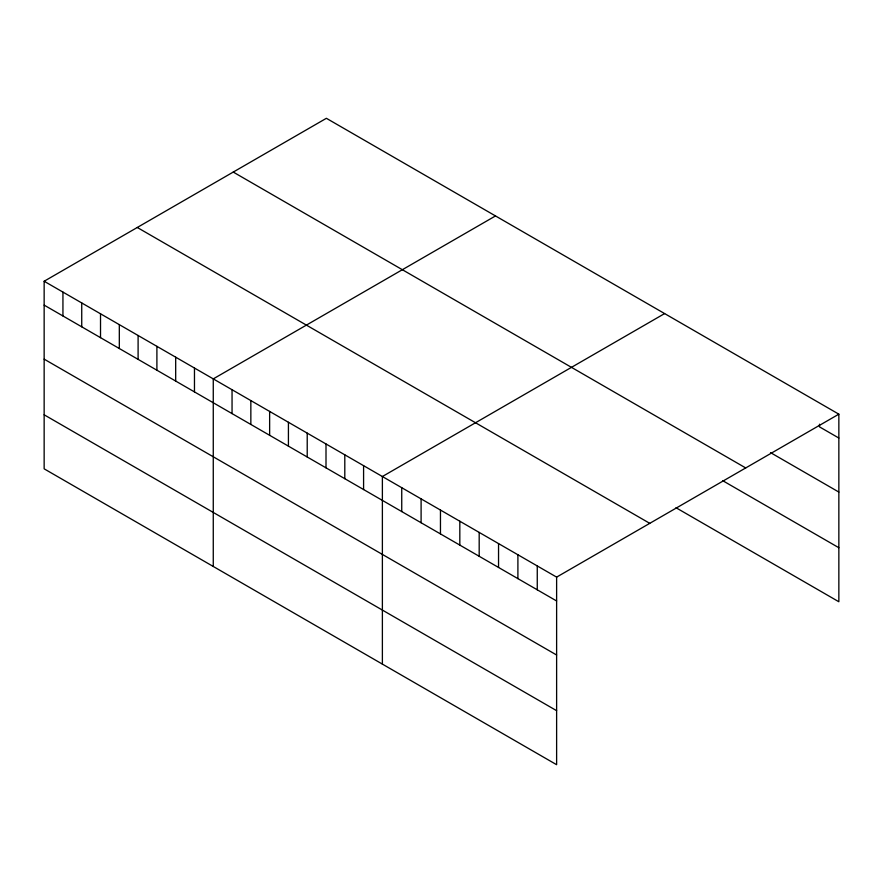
<?xml version="1.0" encoding="UTF-8"?>
<svg xmlns="http://www.w3.org/2000/svg" width="883" height="883" viewBox="0 0 883 883"><rect width="100%" height="100%" fill="white"/><g stroke="black" fill="none" stroke-linecap="round" stroke-linejoin="round"><path stroke-width="1.32" d="M44.15 281.247L556.621 577.118L556.621 764.7L44.15 468.829L44.15 281.247L326.379 118.3L838.85 414.171L838.85 601.753L676.003 507.725M495.495 215.938L213.267 378.884L213.267 566.467M664.612 313.575L382.383 476.522L382.383 664.104M556.621 577.118L838.85 414.171M838.85 438.034L819.49 426.864L819.49 424.215M770.517 452.615L838.85 492.063M233.244 172.075L745.716 467.946M722.691 480.661L838.85 547.725M137.284 227.483L649.756 523.343M44.15 305.121L556.621 600.981M44.15 359.138L556.621 655.009M44.15 414.8L556.621 710.672M537.261 565.948L537.261 589.811M517.902 554.767L517.902 578.63M498.542 543.586L498.542 567.449M479.182 532.416L479.182 556.279M459.822 521.235L459.822 545.098M440.462 510.054L440.462 533.917M421.103 498.884L421.103 522.747M401.743 487.703L401.743 511.566M363.586 465.672L363.586 489.546M344.8 454.822L344.8 478.696M326.004 443.983L326.004 467.847M307.218 433.134L307.218 456.997M288.421 422.284L288.421 446.147M269.635 411.434L269.635 435.297M250.849 400.584L250.849 424.447M232.052 389.734L232.052 413.597M194.47 368.034L194.47 391.909M175.684 357.196L175.684 381.059M156.898 346.346L156.898 370.209M138.101 335.496L138.101 359.359M119.315 324.646L119.315 348.509M100.519 313.796L100.519 337.659M81.733 302.946L81.733 326.809M62.936 292.096L62.936 315.959"/></g></svg>
